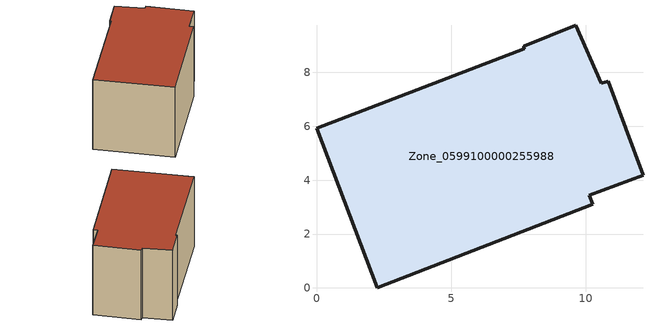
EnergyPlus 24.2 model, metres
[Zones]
Zone_0599100000255988
 floor ground (C_G): 10.25,3.1 2.26,0 0,5.92 7.72,8.88 7.69,8.97 9.63,9.76 10.57,7.6 10.83,7.67 12.12,4.18 10.13,3.45 z0
 wall outside (C_F): 10.57,7.6 9.63,9.76 7.69,8.97 7.72,8.88 0,5.92 2.26,0 10.25,3.1 10.13,3.45 12.12,4.18 10.83,7.67 10.57,7.6 z0:6.3
 roof outside (C_R): 2.26,0 10.25,3.1 10.13,3.45 12.12,4.18 10.83,7.67 10.57,7.6 9.63,9.76 7.69,8.97 7.72,8.88 0,5.92 z6.3
[BUILDING]
Pand.0599100000255988: North Axis=0; Terrain=City; Loads Convergence Tolerance Value=0.04; Temperature Convergence Tolerance Value=0.4; Solar Distribution=FullExterior; Maximum Number of Warmup Days=25; Minimum Number of Warmup Days=1
[Site:Location]
Rotterdam.The.Hague.AP_ZH_NLD Design_Conditions: Latitude=51.96; Longitude=4.45; Time Zone=1; Elevation=-4.5
[SITE:GROUNDTEMPERATURE:BUILDINGSURFACE]
18, 18, 18, 18, 18, 18, 18, 18, 18, 18, 18, 18
[MATERIAL] Thermal Absorptance=0.9; Solar Absorptance=0.7; Visible Absorptance=0.7
Name | Roughness | Thickness | Conductivity | Density | Specific Heat
G.D.1965 | MediumSmooth | 0.15 | 1 | 540 | 1210
F.D.1965 | Rough | 0.3 | 0.857143 | 1920 | 840
R.D.1965 | MediumRough | 0.2 | 0.08 | 1500 | 1000
[CONSTRUCTION]
C_G: G.D.1965
C_F: F.D.1965
C_R: R.D.1965
[ZONE]
Zone_0599100000255988: Type=1; Multiplier=1; Ceiling Height=Autocalculate; Volume=Autocalculate; Floor Area=autocalculate; Part of Total Floor Area=Yes
[ZONEINFILTRATION:DESIGNFLOWRATE]
Infil_Zone_0599100000255988: Zone or ZoneList or Space or SpaceList=Zone_0599100000255988; Schedule=AlwaysOn; Design Flow Rate Calculation Method=Flow/Area; Flow Rate per Floor Area=0.0042; Constant Term Coefficient=1; Temperature Term Coefficient=0; Velocity Term Coefficient=0; Velocity Squared Term Coefficient=0
[HVACTEMPLATE:ZONE:IDEALLOADSAIRSYSTEM]
Zone_0599100000255988: Maximum Heating Supply Air Temperature=50; Minimum Cooling Supply Air Temperature=13; Maximum Heating Supply Air Humidity Ratio=0.0156; Minimum Cooling Supply Air Humidity Ratio=0.0077; Heating Limit=NoLimit; Cooling Limit=NoLimit; Dehumidification Control Type=ConstantSensibleHeatRatio; Cooling Sensible Heat Ratio=0.7; Dehumidification Setpoint=60; Humidification Control Type=None; Humidification Setpoint=30; Outdoor Air Method=None; Outdoor Air Flow Rate per Person=0.00944; Outdoor Air Flow Rate per Zone Floor Area=0; Outdoor Air Flow Rate per Zone=0; Demand Controlled Ventilation Type=None; Outdoor Air Economizer Type=NoEconomizer; Heat Recovery Type=None; Sensible Heat Recovery Effectiveness=0.7; Latent Heat Recovery Effectiveness=0.65
[ZONECONTROL:THERMOSTAT]
ThermostatControl_Zone_0599100000255988: Zone or ZoneList=Zone_0599100000255988; Control Type Schedule=DualSetpointControlType; Control 1=Thermostat_Zone_0599100000255988; Temperature Difference Between Cutout And Setpoint=0
[THERMOSTATSETPOINT:DUALSETPOINT]
Thermostat_Zone_0599100000255988: Heating Setpoint Temperature Schedule=HeatingSetpoint_Zone_0599100000255988; Cooling Setpoint Temperature Schedule=CoolingSetpoint_Zone_0599100000255988
[SCHEDULE:COMPACT]
HeatingSetpoint_Zone_0599100000255988: Through: 12/31, For: AllDays, Until: 24:00, 21
CoolingSetpoint_Zone_0599100000255988: Through: 12/31, For: AllDays, Until: 24:00, 24
DualSetpointControlType: Through: 12/31, For: AllDays, Until: 24:00, 4
AlwaysOn: Through: 12/31, For: AllDays, Until: 24:00, 1
